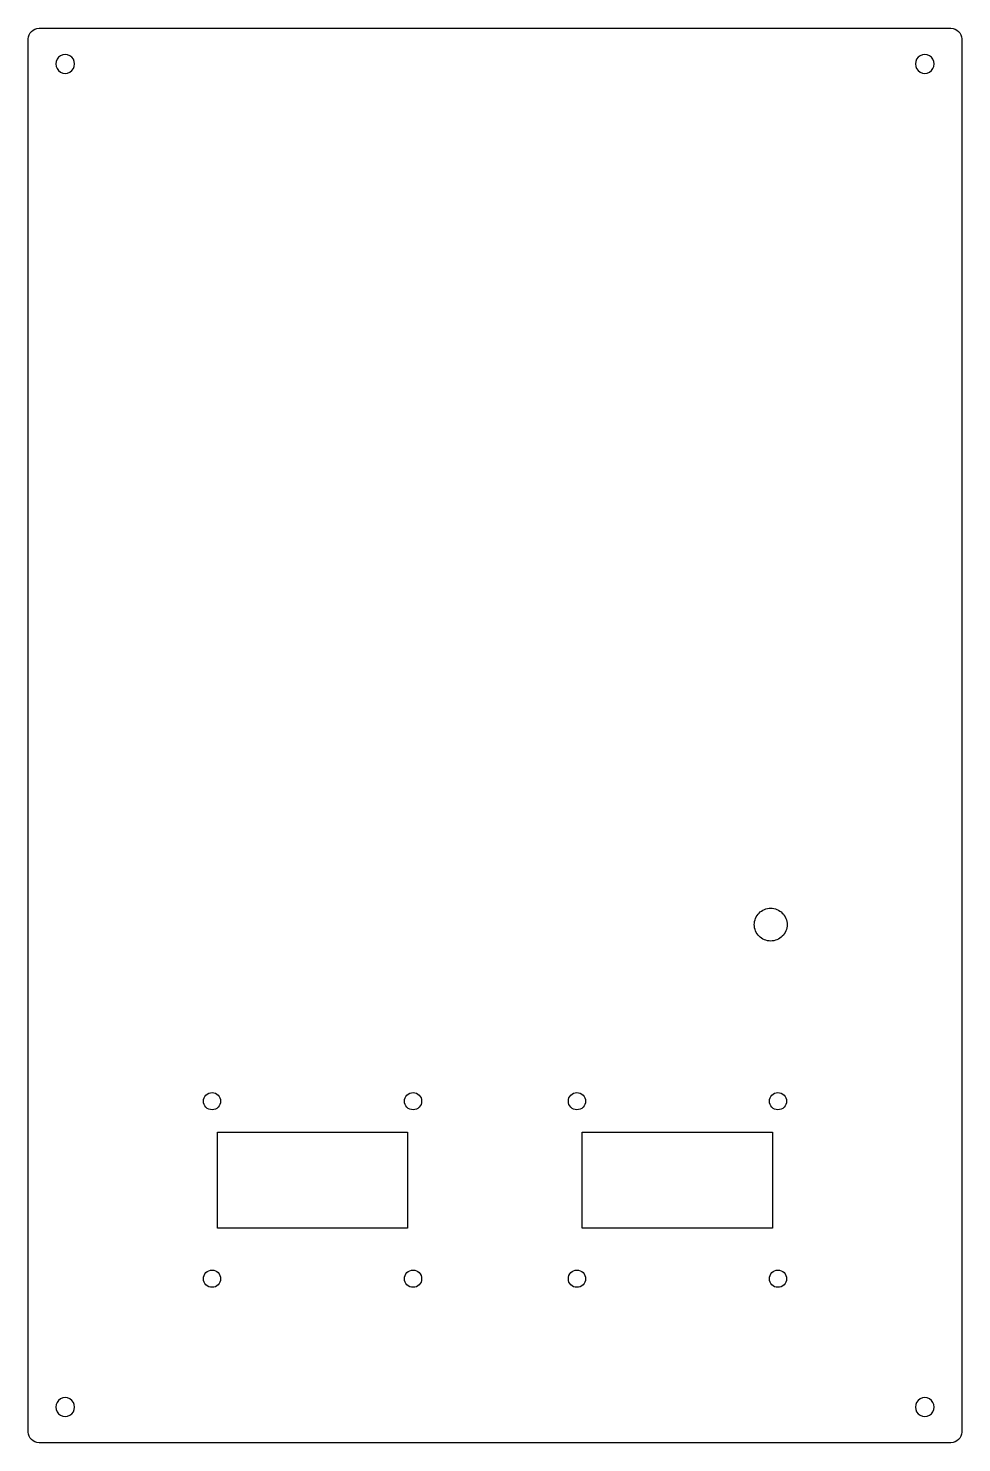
# Model space of a CAD drawing. Extents: x 12 to 186, y 30 to 294.
import ezdxf

# ---------------------------------------------------------------- set-up
doc = ezdxf.new("R2010")
doc.units = 0
doc.layers.add('Layer_1', color=7, linetype='CONTINUOUS')

msp = doc.modelspace()

# ---------------------------------------------------------------- linework, layer by layer
at = {"layer": 'Layer_1', "color": 7}
for p, q in [((13.912507, 293.765526), (183.65558, 293.765526)), ((13.912507, 293.765526), (13.912507, 293.765526)), ((11.912507, 32.47164), (11.912507, 291.782922)), ((185.65558, 291.782922), (185.65558, 32.47164)), ((20.53406, 287.127175), (20.53406, 287.127175)), ((180.53289, 287.127175), (180.53289, 287.127175)), ((153.15114, 126.92267), (153.15114, 126.92267)), ((47.71696, 94.05939), (47.71696, 94.05939)), ((85.13261, 94.05939), (85.13261, 94.05939)), ((115.63548, 94.05939), (115.63548, 94.05939)), ((153.05113, 94.05939), (153.05113, 94.05939)), ((47.11543, 88.27231), (82.51915, 88.27231)), ((47.11543, 70.4504), (47.11543, 88.27231)), ((82.51915, 88.27231), (82.51915, 70.4504)), ((115.03395, 88.27231), (150.43767, 88.27231)), ((115.03395, 70.4504), (115.03395, 88.27231)), ((150.43767, 88.27231), (150.43767, 70.4504)), ((82.51915, 70.4504), (47.11543, 70.4504)), ((150.43767, 70.4504), (115.03395, 70.4504)), ((47.71696, 61.0114), (47.71696, 61.0114)), ((85.13261, 61.0114), (85.13261, 61.0114)), ((115.63548, 61.0114), (115.63548, 61.0114)), ((153.05113, 61.0114), (153.05113, 61.0114)), ((20.53406, 37.12741), (20.53406, 37.12741)), ((180.53289, 37.12741), (180.53289, 37.12741)), ((183.65558, 30.48904), (13.912507, 30.48904))]:
    msp.add_line(p, q, dxfattribs=at)
for points in [[(11.912507, 291.782922), (11.912507, 292.881285), (12.804507, 293.765526), (13.912507, 293.765526)], [(183.65558, 293.765526), (184.76358, 293.765526), (185.65558, 292.881285), (185.65558, 291.782922)], [(17.90915, 288.642666), (17.3677, 288.330066), (17.03415, 287.752336), (17.03415, 287.127125)], [(17.03415, 287.127125), (17.03415, 286.501905), (17.3677, 285.924175), (17.90915, 285.611575)], [(19.65915, 288.642666), (19.1177, 288.955276), (18.4506, 288.955276), (17.90915, 288.642666)], [(20.53415, 287.127125), (20.53415, 287.752336), (20.2006, 288.330066), (19.65914, 288.642666)], [(19.65915, 285.611575), (20.2006, 285.924175), (20.53415, 286.501905), (20.53415, 287.127125)], [(177.90893, 288.642666), (177.36749, 288.330066), (177.03393, 287.752336), (177.03393, 287.127125)], [(177.03393, 287.127125), (177.03393, 286.501905), (177.36749, 285.924175), (177.90893, 285.611575)], [(179.65894, 288.642666), (179.1175, 288.955276), (178.45039, 288.955276), (177.90893, 288.642666)], [(180.53394, 287.127125), (180.53394, 287.752336), (180.20039, 288.330066), (179.65894, 288.642666)], [(179.65894, 285.611575), (180.20039, 285.924175), (180.53394, 286.501905), (180.53394, 287.127125)], [(17.90915, 285.611575), (18.4506, 285.298965), (19.1177, 285.298965), (19.65915, 285.611575)], [(177.90893, 285.611575), (178.45039, 285.298965), (179.1175, 285.298965), (179.65894, 285.611575)], [(147.05114, 126.92267), (147.05114, 127.73158), (147.372478, 128.50736), (147.944464, 129.079346)], [(147.944464, 129.079346), (148.51645, 129.651332), (149.29223, 129.97267), (150.10114, 129.97267)], [(150.10114, 129.97267), (150.91005, 129.97267), (151.68583, 129.651332), (152.257816, 129.079346)], [(152.257816, 129.079346), (152.829802, 128.50736), (153.15114, 127.73158), (153.15114, 126.92267)], [(147.944464, 124.765994), (147.372478, 125.33798), (147.05114, 126.11376), (147.05114, 126.92267)], [(153.15114, 126.92267), (153.15114, 126.11376), (152.829802, 125.33798), (152.257816, 124.765994)], [(150.10114, 123.87267), (149.29223, 123.87267), (148.51645, 124.194008), (147.944464, 124.765994)], [(152.257816, 124.765994), (151.68583, 124.194008), (150.91005, 123.87267), (150.10114, 123.87267)], [(44.51696, 94.05939), (44.51696, 94.483736), (44.685531, 94.890703), (44.985589, 95.190761)], [(44.985589, 95.190761), (45.285647, 95.490819), (45.692614, 95.65939), (46.11696, 95.65939)], [(46.11696, 95.65939), (46.541306, 95.65939), (46.948273, 95.490819), (47.248331, 95.190761)], [(47.248331, 95.190761), (47.548389, 94.890703), (47.71696, 94.483736), (47.71696, 94.05939)], [(81.93261, 94.05939), (81.93261, 94.483736), (82.101181, 94.890703), (82.401239, 95.190761)], [(82.401239, 95.190761), (82.701297, 95.490819), (83.108264, 95.65939), (83.53261, 95.65939)], [(83.53261, 95.65939), (83.956956, 95.65939), (84.363923, 95.490819), (84.663981, 95.190761)], [(84.663981, 95.190761), (84.964039, 94.890703), (85.13261, 94.483736), (85.13261, 94.05939)], [(112.43548, 94.05939), (112.43548, 94.483736), (112.604051, 94.890703), (112.904109, 95.190761)], [(112.904109, 95.190761), (113.204167, 95.490819), (113.611134, 95.65939), (114.03548, 95.65939)], [(114.03548, 95.65939), (114.459826, 95.65939), (114.866793, 95.490819), (115.166851, 95.190761)], [(115.166851, 95.190761), (115.466909, 94.890703), (115.63548, 94.483736), (115.63548, 94.05939)], [(149.85113, 94.05939), (149.85113, 94.483736), (150.019701, 94.890703), (150.319759, 95.190761)], [(150.319759, 95.190761), (150.619817, 95.490819), (151.026784, 95.65939), (151.45113, 95.65939)], [(151.45113, 95.65939), (151.875476, 95.65939), (152.282443, 95.490819), (152.582501, 95.190761)], [(152.582501, 95.190761), (152.882559, 94.890703), (153.05113, 94.483736), (153.05113, 94.05939)], [(44.985589, 92.928019), (44.685531, 93.228077), (44.51696, 93.635044), (44.51696, 94.05939)], [(46.11696, 92.45939), (45.692614, 92.45939), (45.285647, 92.627961), (44.985589, 92.928019)], [(47.248331, 92.928019), (46.948273, 92.627961), (46.541306, 92.45939), (46.11696, 92.45939)], [(47.71696, 94.05939), (47.71696, 93.635044), (47.548389, 93.228077), (47.248331, 92.928019)], [(82.401239, 92.928019), (82.101181, 93.228077), (81.93261, 93.635044), (81.93261, 94.05939)], [(83.53261, 92.45939), (83.108264, 92.45939), (82.701297, 92.627961), (82.401239, 92.928019)], [(84.663981, 92.928019), (84.363923, 92.627961), (83.956956, 92.45939), (83.53261, 92.45939)], [(85.13261, 94.05939), (85.13261, 93.635044), (84.964039, 93.228077), (84.663981, 92.928019)], [(112.904109, 92.928019), (112.604051, 93.228077), (112.43548, 93.635044), (112.43548, 94.05939)], [(114.03548, 92.45939), (113.611134, 92.45939), (113.204167, 92.627961), (112.904109, 92.928019)], [(115.166851, 92.928019), (114.866793, 92.627961), (114.459826, 92.45939), (114.03548, 92.45939)], [(115.63548, 94.05939), (115.63548, 93.635044), (115.466909, 93.228077), (115.166851, 92.928019)], [(150.319759, 92.928019), (150.019701, 93.228077), (149.85113, 93.635044), (149.85113, 94.05939)], [(151.45113, 92.45939), (151.026784, 92.45939), (150.619817, 92.627961), (150.319759, 92.928019)], [(152.582501, 92.928019), (152.282443, 92.627961), (151.875476, 92.45939), (151.45113, 92.45939)], [(153.05113, 94.05939), (153.05113, 93.635044), (152.882559, 93.228077), (152.582501, 92.928019)], [(44.51696, 61.0114), (44.51696, 61.435746), (44.685531, 61.842713), (44.985589, 62.142771)], [(44.985589, 59.880029), (44.685531, 60.180087), (44.51696, 60.587054), (44.51696, 61.0114)], [(44.985589, 62.142771), (45.285647, 62.442829), (45.692614, 62.6114), (46.11696, 62.6114)], [(46.11696, 62.6114), (46.541306, 62.6114), (46.948273, 62.442829), (47.248331, 62.142771)], [(47.248331, 62.142771), (47.548389, 61.842713), (47.71696, 61.435746), (47.71696, 61.0114)], [(47.71696, 61.0114), (47.71696, 60.587054), (47.548389, 60.180087), (47.248331, 59.880029)], [(81.93261, 61.0114), (81.93261, 61.435746), (82.101181, 61.842713), (82.401239, 62.142771)], [(82.401239, 59.880029), (82.101181, 60.180087), (81.93261, 60.587054), (81.93261, 61.0114)], [(82.401239, 62.142771), (82.701297, 62.442829), (83.108264, 62.6114), (83.53261, 62.6114)], [(83.53261, 62.6114), (83.956956, 62.6114), (84.363923, 62.442829), (84.663981, 62.142771)], [(84.663981, 62.142771), (84.964039, 61.842713), (85.13261, 61.435746), (85.13261, 61.0114)], [(85.13261, 61.0114), (85.13261, 60.587054), (84.964039, 60.180087), (84.663981, 59.880029)], [(112.43548, 61.0114), (112.43548, 61.435746), (112.604051, 61.842713), (112.904109, 62.142771)], [(112.904109, 59.880029), (112.604051, 60.180087), (112.43548, 60.587054), (112.43548, 61.0114)], [(112.904109, 62.142771), (113.204167, 62.442829), (113.611134, 62.6114), (114.03548, 62.6114)], [(114.03548, 62.6114), (114.459826, 62.6114), (114.866793, 62.442829), (115.166851, 62.142771)], [(115.166851, 62.142771), (115.466909, 61.842713), (115.63548, 61.435746), (115.63548, 61.0114)], [(115.63548, 61.0114), (115.63548, 60.587054), (115.466909, 60.180087), (115.166851, 59.880029)], [(149.85113, 61.0114), (149.85113, 61.435746), (150.019701, 61.842713), (150.319759, 62.142771)], [(150.319759, 59.880029), (150.019701, 60.180087), (149.85113, 60.587054), (149.85113, 61.0114)], [(150.319759, 62.142771), (150.619817, 62.442829), (151.026784, 62.6114), (151.45113, 62.6114)], [(151.45113, 62.6114), (151.875476, 62.6114), (152.282443, 62.442829), (152.582501, 62.142771)], [(152.582501, 62.142771), (152.882559, 61.842713), (153.05113, 61.435746), (153.05113, 61.0114)], [(153.05113, 61.0114), (153.05113, 60.587054), (152.882559, 60.180087), (152.582501, 59.880029)], [(46.11696, 59.4114), (45.692614, 59.4114), (45.285647, 59.579971), (44.985589, 59.880029)], [(47.248331, 59.880029), (46.948273, 59.579971), (46.541306, 59.4114), (46.11696, 59.4114)], [(83.53261, 59.4114), (83.108264, 59.4114), (82.701297, 59.579971), (82.401239, 59.880029)], [(84.663981, 59.880029), (84.363923, 59.579971), (83.956956, 59.4114), (83.53261, 59.4114)], [(114.03548, 59.4114), (113.611134, 59.4114), (113.204167, 59.579971), (112.904109, 59.880029)], [(115.166851, 59.880029), (114.866793, 59.579971), (114.459826, 59.4114), (114.03548, 59.4114)], [(151.45113, 59.4114), (151.026784, 59.4114), (150.619817, 59.579971), (150.319759, 59.880029)], [(152.582501, 59.880029), (152.282443, 59.579971), (151.875476, 59.4114), (151.45113, 59.4114)], [(17.90915, 38.64299), (17.3677, 38.33038), (17.03415, 37.75266), (17.03415, 37.12744)], [(17.03415, 37.12744), (17.03415, 36.50223), (17.3677, 35.9245), (17.90915, 35.61189)], [(19.65915, 38.64299), (19.1177, 38.9556), (18.4506, 38.9556), (17.90915, 38.64299)], [(20.53415, 37.12744), (20.53415, 37.75266), (20.2006, 38.33038), (19.65914, 38.64299)], [(19.65915, 35.61189), (20.2006, 35.9245), (20.53415, 36.50223), (20.53415, 37.12744)], [(177.90893, 38.64299), (177.36749, 38.33038), (177.03393, 37.75266), (177.03393, 37.12744)], [(177.03393, 37.12744), (177.03393, 36.50223), (177.36749, 35.9245), (177.90893, 35.61189)], [(179.65894, 38.64299), (179.1175, 38.9556), (178.45039, 38.9556), (177.90893, 38.64299)], [(180.53394, 37.12744), (180.53394, 37.75266), (180.20039, 38.33038), (179.65894, 38.64299)], [(179.65894, 35.61189), (180.20039, 35.9245), (180.53394, 36.50223), (180.53394, 37.12744)], [(17.90915, 35.61189), (18.4506, 35.29929), (19.1177, 35.29929), (19.65915, 35.61189)], [(177.90893, 35.61189), (178.45039, 35.29929), (179.1175, 35.29929), (179.65894, 35.61189)], [(13.912507, 30.48904), (12.804507, 30.48904), (11.912507, 31.37328), (11.912507, 32.47164)], [(185.65558, 32.47164), (185.65558, 31.37328), (184.76358, 30.48904), (183.65558, 30.48904)]]:
    msp.add_open_spline(points, degree=3, dxfattribs=at)

doc.saveas('drawing.dxf')
